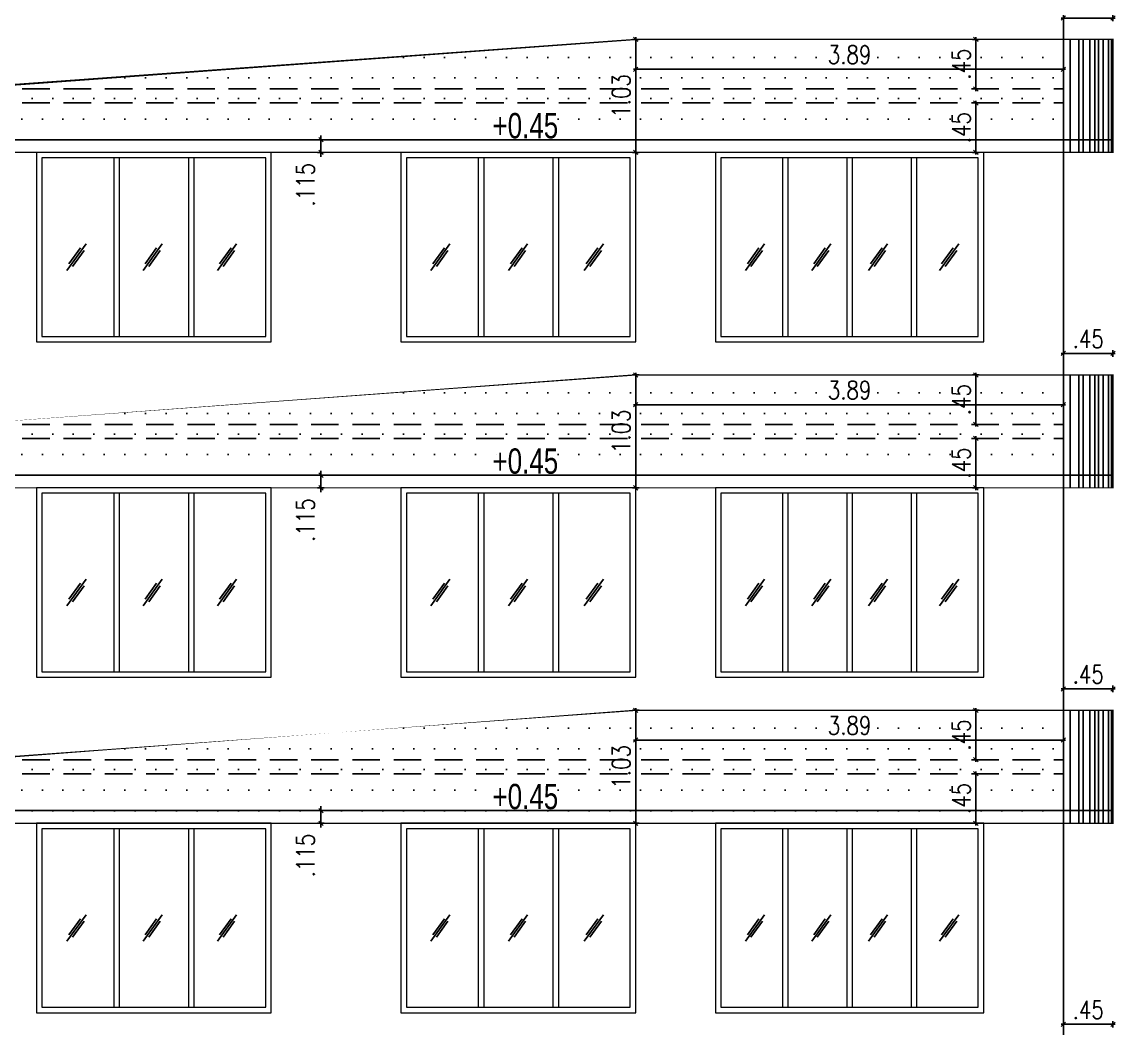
# Model space of a CAD drawing. Header units: inches. Extents: x 14331 to 14549, y 2557 to 2714.
# Drawn here: x 14374.82 to 14384.75, y 2660.7 to 2669.85 of the extents above; entities that cross this region are included whole.
import ezdxf
from ezdxf.enums import TextEntityAlignment as Align

# ---------------------------------------------------------------- set-up
doc = ezdxf.new("R2010")
doc.units = ezdxf.units.IN
doc.header["$LTSCALE"] = 0.25
doc.header["$MEASUREMENT"] = 0
doc.header["$PDMODE"] = 35
doc.linetypes.add('1', pattern=[0])
doc.linetypes.add('DASHEDX2', pattern=[1.5, 1, -0.5])
for name, color, linetype in [('ELE.PROJ.', 1, 'Continuous'), ('GLASS WINDOW', 251, '1'), ('hatch', 251, 'Continuous'), ('proj-internal', 1, 'DASHEDX2'), ('wall', 7, 'Continuous'), ('WORK TEX', 6, 'Continuous'), ('WORKING DIM', 7, 'Continuous')]:
    doc.layers.add(name, color=color, linetype=linetype)
doc.layers.add('WINDOW', color=106, linetype='Continuous', lineweight=13)
doc.styles.add('ARL', font='swisscl_0.ttf')
doc.styles.add('romans', font='romans.shx', dxfattribs={"width": 0.8})
doc.dimstyles.new('121', dxfattribs={"dimscale": 0.1, "dimtxt": 1.65, "dimasz": 0.2, "dimexe": 0.03125, "dimexo": 0.25, "dimgap": 0.5, "dimtad": 1, "dimzin": 4, "dimdsep": 46, "dimtxsty": 'romans', "dimblk1": 'MINITICK', "dimblk2": 'MINITICK', "dimsah": 1, "dimcen": 1, "dimse1": 1, "dimse2": 1, "dimclrd": 252, "dimclre": 256, "dimclrt": 7, "dimadec": 3, "dimazin": 0, "dimtfac": 0.8, "dimtix": 1, "dimtmove": 2, "dimatfit": 3, "dimfxl": 0, "dimtolj": 1, "dimtzin": 3, "dimarcsym": 0})

# ---------------------------------------------------------------- blocks, each defined once
blk = doc.blocks.new('MINITICK')
at = {"color": 7}
for p, q in [((1, 1), (-1, -1)), ((-1, 0), (1, 0)), ((0, -1.5), (0, 1.5))]:
    blk.add_line(p, q, dxfattribs=at)
blk = doc.blocks.new('*D1074')
at = {"layer": 'Defpoints', "color": 0, "transparency": 16777216}
for p in [(14384.2846431736, 2660.731893532889), (14384.2846431736, 2660.537066924356), (14384.7346431736, 2660.537066924356)]:
    blk.add_point(p, dxfattribs=at)
at = {"layer": 'WORKING DIM', "color": 252, "lineweight": -2, "transparency": 16777216}
blk.add_line((14384.7146431736, 2660.731893532889), (14384.3046431736, 2660.731893532889), dxfattribs=at)
at = {"layer": 'WORKING DIM', "color": 252, "lineweight": -2, "transparency": 16777216, "xscale": 0.02, "yscale": 0.02, "zscale": 0.02, "rotation": 180}
blk.add_blockref('MINITICK', (14384.2846431736, 2660.731893532889), dxfattribs=at)
at = {"layer": 'WORKING DIM', "color": 252, "lineweight": -2, "transparency": 16777216, "xscale": 0.02, "yscale": 0.02, "zscale": 0.02}
blk.add_blockref('MINITICK', (14384.7346431736, 2660.731893532889), dxfattribs=at)
at = {"layer": 'WORKING DIM', "color": 7, "transparency": 16777216, "insert": (14384.5096431736, 2660.86439353289), "char_height": 0.165, "attachment_point": 5, "style": 'romans'}
blk.add_mtext('\\A1;.45', dxfattribs=at)
blk = doc.blocks.new('*D1084')
at = {"layer": 'Defpoints', "color": 0, "transparency": 16777216}
for p in [(14384.2846431736, 2663.781926053201), (14384.2846431736, 2663.587099444668), (14384.7346431736, 2663.587099444668)]:
    blk.add_point(p, dxfattribs=at)
at = {"layer": 'WORKING DIM', "color": 252, "lineweight": -2, "transparency": 16777216}
blk.add_line((14384.7146431736, 2663.781926053201), (14384.3046431736, 2663.781926053201), dxfattribs=at)
at = {"layer": 'WORKING DIM', "color": 252, "lineweight": -2, "transparency": 16777216, "xscale": 0.02, "yscale": 0.02, "zscale": 0.02, "rotation": 180}
blk.add_blockref('MINITICK', (14384.2846431736, 2663.781926053201), dxfattribs=at)
at = {"layer": 'WORKING DIM', "color": 252, "lineweight": -2, "transparency": 16777216, "xscale": 0.02, "yscale": 0.02, "zscale": 0.02}
blk.add_blockref('MINITICK', (14384.7346431736, 2663.781926053201), dxfattribs=at)
at = {"layer": 'WORKING DIM', "color": 7, "transparency": 16777216, "insert": (14384.5096431736, 2663.914426053201), "char_height": 0.165, "attachment_point": 5, "style": 'romans'}
blk.add_mtext('\\A1;.45', dxfattribs=at)
blk = doc.blocks.new('*D1085')
at = {"layer": 'Defpoints', "color": 0, "transparency": 16777216}
for p in [(14384.2846431736, 2666.83189353289), (14384.2846431736, 2666.637066924357), (14384.7346431736, 2666.637066924357)]:
    blk.add_point(p, dxfattribs=at)
at = {"layer": 'WORKING DIM', "color": 252, "lineweight": -2, "transparency": 16777216}
blk.add_line((14384.7146431736, 2666.83189353289), (14384.3046431736, 2666.83189353289), dxfattribs=at)
at = {"layer": 'WORKING DIM', "color": 252, "lineweight": -2, "transparency": 16777216, "xscale": 0.02, "yscale": 0.02, "zscale": 0.02, "rotation": 180}
blk.add_blockref('MINITICK', (14384.2846431736, 2666.83189353289), dxfattribs=at)
at = {"layer": 'WORKING DIM', "color": 252, "lineweight": -2, "transparency": 16777216, "xscale": 0.02, "yscale": 0.02, "zscale": 0.02}
blk.add_blockref('MINITICK', (14384.7346431736, 2666.83189353289), dxfattribs=at)
at = {"layer": 'WORKING DIM', "color": 7, "transparency": 16777216, "insert": (14384.5096431736, 2666.96439353289), "char_height": 0.165, "attachment_point": 5, "style": 'romans'}
blk.add_mtext('\\A1;.45', dxfattribs=at)
blk = doc.blocks.new('*D1086')
at = {"layer": 'Defpoints', "color": 0, "transparency": 16777216}
for p in [(14384.2846431736, 2669.88189353289), (14384.2846431736, 2669.687066924357), (14384.7346431736, 2669.687066924357)]:
    blk.add_point(p, dxfattribs=at)
at = {"layer": 'WORKING DIM', "color": 252, "lineweight": -2, "transparency": 16777216}
blk.add_line((14384.7146431736, 2669.88189353289), (14384.3046431736, 2669.88189353289), dxfattribs=at)
at = {"layer": 'WORKING DIM', "color": 252, "lineweight": -2, "transparency": 16777216, "xscale": 0.02, "yscale": 0.02, "zscale": 0.02, "rotation": 180}
blk.add_blockref('MINITICK', (14384.2846431736, 2669.88189353289), dxfattribs=at)
at = {"layer": 'WORKING DIM', "color": 252, "lineweight": -2, "transparency": 16777216, "xscale": 0.02, "yscale": 0.02, "zscale": 0.02}
blk.add_blockref('MINITICK', (14384.7346431736, 2669.88189353289), dxfattribs=at)
at = {"layer": 'WORKING DIM', "color": 7, "transparency": 16777216, "insert": (14384.5096431736, 2670.01439353289), "char_height": 0.165, "attachment_point": 5, "style": 'romans'}
blk.add_mtext('\\A1;.45', dxfattribs=at)
blk = doc.blocks.new('*D1123')
at = {"layer": 'Defpoints', "color": 0, "transparency": 16777216}
for p in [(14383.26757928995, 2663.587099444668), (14383.48889938199, 2663.587099444668), (14383.26757928995, 2663.137099444668)]:
    blk.add_point(p, dxfattribs=at)
at = {"layer": 'WORKING DIM', "color": 252, "lineweight": -2, "transparency": 16777216}
blk.add_line((14383.48889938199, 2663.157099444668), (14383.48889938199, 2663.567099444668), dxfattribs=at)
at = {"layer": 'WORKING DIM', "color": 252, "lineweight": -2, "transparency": 16777216, "xscale": 0.02, "yscale": 0.02, "zscale": 0.02}
for p, rotation in [((14383.48889938199, 2663.587099444668), 90), ((14383.48889938199, 2663.137099444668), 270)]:
    blk.add_blockref('MINITICK', p, dxfattribs=dict(at, rotation=rotation))
at = {"layer": 'WORKING DIM', "color": 7, "transparency": 16777216, "insert": (14383.356399382, 2663.36209944467), "char_height": 0.165, "attachment_point": 5, "rotation": 90, "style": 'romans'}
blk.add_mtext('\\A1;.45', dxfattribs=at)
blk = doc.blocks.new('*D1124')
at = {"layer": 'Defpoints', "color": 0, "transparency": 16777216}
for p in [(14383.77990919449, 2663.010066924357), (14383.48889938199, 2662.560066924358), (14383.77990919449, 2662.560066924358)]:
    blk.add_point(p, dxfattribs=at)
at = {"layer": 'WORKING DIM', "color": 252, "lineweight": -2, "transparency": 16777216}
blk.add_line((14383.48889938199, 2662.990066924358), (14383.48889938199, 2662.580066924358), dxfattribs=at)
at = {"layer": 'WORKING DIM', "color": 252, "lineweight": -2, "transparency": 16777216, "xscale": 0.02, "yscale": 0.02, "zscale": 0.02}
for p, rotation in [((14383.48889938199, 2663.010066924357), 90), ((14383.48889938199, 2662.560066924358), 270)]:
    blk.add_blockref('MINITICK', p, dxfattribs=dict(at, rotation=rotation))
at = {"layer": 'WORKING DIM', "color": 7, "transparency": 16777216, "insert": (14383.356399382, 2662.78506692436), "char_height": 0.165, "attachment_point": 5, "rotation": 90, "style": 'romans'}
blk.add_mtext('\\A1;.45', dxfattribs=at)
blk = doc.blocks.new('*D1128')
at = {"layer": 'Defpoints', "color": 0, "transparency": 16777216}
for p in [(14380.39744805266, 2663.587099444668), (14384.28464317359, 2663.587099444668), (14384.28464317359, 2663.316112823289)]:
    blk.add_point(p, dxfattribs=at)
at = {"layer": 'WORKING DIM', "color": 252, "lineweight": -2, "transparency": 16777216}
blk.add_line((14380.41744805266, 2663.316112823289), (14384.26464317359, 2663.316112823289), dxfattribs=at)
at = {"layer": 'WORKING DIM', "color": 252, "lineweight": -2, "transparency": 16777216, "xscale": 0.02, "yscale": 0.02, "zscale": 0.02, "rotation": 180}
blk.add_blockref('MINITICK', (14380.39744805266, 2663.316112823289), dxfattribs=at)
at = {"layer": 'WORKING DIM', "color": 252, "lineweight": -2, "transparency": 16777216, "xscale": 0.02, "yscale": 0.02, "zscale": 0.02}
blk.add_blockref('MINITICK', (14384.28464317359, 2663.316112823289), dxfattribs=at)
at = {"layer": 'WORKING DIM', "color": 7, "transparency": 16777216, "insert": (14382.34104561313, 2663.448612823289), "char_height": 0.165, "attachment_point": 5, "style": 'romans'}
blk.add_mtext('\\A1;3.89', dxfattribs=at)
blk = doc.blocks.new('*D1131')
at = {"layer": 'Defpoints', "color": 0, "transparency": 16777216}
for p in [(14380.39744805266, 2663.587099444668), (14378.26330171176, 2662.560066924358), (14380.39744805266, 2662.560066924358)]:
    blk.add_point(p, dxfattribs=at)
at = {"layer": 'WORKING DIM', "color": 252, "lineweight": -2, "transparency": 16777216}
blk.add_line((14380.39744805266, 2663.567099444668), (14380.39744805266, 2662.580066924358), dxfattribs=at)
at = {"layer": 'WORKING DIM', "color": 252, "lineweight": -2, "transparency": 16777216, "xscale": 0.02, "yscale": 0.02, "zscale": 0.02}
for p, rotation in [((14380.39744805266, 2663.587099444668), 90), ((14380.39744805266, 2662.560066924358), 270)]:
    blk.add_blockref('MINITICK', p, dxfattribs=dict(at, rotation=rotation))
at = {"layer": 'WORKING DIM', "color": 7, "transparency": 16777216, "insert": (14380.26494805266, 2663.073583184515), "char_height": 0.165, "attachment_point": 5, "rotation": 90, "style": 'romans'}
blk.add_mtext('\\A1;1.03', dxfattribs=at)
blk = doc.blocks.new('*D1133')
at = {"layer": 'Defpoints', "color": 0, "transparency": 16777216}
for p in [(14383.26757928995, 2666.637066924357), (14383.48889938199, 2666.637066924357), (14383.26757928995, 2666.187066924357)]:
    blk.add_point(p, dxfattribs=at)
at = {"layer": 'WORKING DIM', "color": 252, "lineweight": -2, "transparency": 16777216}
blk.add_line((14383.48889938199, 2666.207066924357), (14383.48889938199, 2666.617066924357), dxfattribs=at)
at = {"layer": 'WORKING DIM', "color": 252, "lineweight": -2, "transparency": 16777216, "xscale": 0.02, "yscale": 0.02, "zscale": 0.02}
for p, rotation in [((14383.48889938199, 2666.637066924357), 90), ((14383.48889938199, 2666.187066924357), 270)]:
    blk.add_blockref('MINITICK', p, dxfattribs=dict(at, rotation=rotation))
at = {"layer": 'WORKING DIM', "color": 7, "transparency": 16777216, "insert": (14383.356399382, 2666.412066924359), "char_height": 0.165, "attachment_point": 5, "rotation": 90, "style": 'romans'}
blk.add_mtext('\\A1;.45', dxfattribs=at)
blk = doc.blocks.new('*D1134')
at = {"layer": 'Defpoints', "color": 0, "transparency": 16777216}
for p in [(14383.77990919449, 2666.060034404047), (14383.48889938199, 2665.610034404047), (14383.77990919449, 2665.610034404047)]:
    blk.add_point(p, dxfattribs=at)
at = {"layer": 'WORKING DIM', "color": 252, "lineweight": -2, "transparency": 16777216}
blk.add_line((14383.48889938199, 2666.040034404047), (14383.48889938199, 2665.630034404047), dxfattribs=at)
at = {"layer": 'WORKING DIM', "color": 252, "lineweight": -2, "transparency": 16777216, "xscale": 0.02, "yscale": 0.02, "zscale": 0.02}
for p, rotation in [((14383.48889938199, 2666.060034404047), 90), ((14383.48889938199, 2665.610034404047), 270)]:
    blk.add_blockref('MINITICK', p, dxfattribs=dict(at, rotation=rotation))
at = {"layer": 'WORKING DIM', "color": 7, "transparency": 16777216, "insert": (14383.356399382, 2665.835034404049), "char_height": 0.165, "attachment_point": 5, "rotation": 90, "style": 'romans'}
blk.add_mtext('\\A1;.45', dxfattribs=at)
blk = doc.blocks.new('*D1138')
at = {"layer": 'Defpoints', "color": 0, "transparency": 16777216}
for p in [(14380.39744805266, 2666.637066924357), (14384.28464317359, 2666.637066924357), (14384.28464317359, 2666.366080302978)]:
    blk.add_point(p, dxfattribs=at)
at = {"layer": 'WORKING DIM', "color": 252, "lineweight": -2, "transparency": 16777216}
blk.add_line((14380.41744805266, 2666.366080302978), (14384.26464317359, 2666.366080302978), dxfattribs=at)
at = {"layer": 'WORKING DIM', "color": 252, "lineweight": -2, "transparency": 16777216, "xscale": 0.02, "yscale": 0.02, "zscale": 0.02, "rotation": 180}
blk.add_blockref('MINITICK', (14380.39744805266, 2666.366080302978), dxfattribs=at)
at = {"layer": 'WORKING DIM', "color": 252, "lineweight": -2, "transparency": 16777216, "xscale": 0.02, "yscale": 0.02, "zscale": 0.02}
blk.add_blockref('MINITICK', (14384.28464317359, 2666.366080302978), dxfattribs=at)
at = {"layer": 'WORKING DIM', "color": 7, "transparency": 16777216, "insert": (14382.34104561313, 2666.498580302978), "char_height": 0.165, "attachment_point": 5, "style": 'romans'}
blk.add_mtext('\\A1;3.89', dxfattribs=at)
blk = doc.blocks.new('*D1141')
at = {"layer": 'Defpoints', "color": 0, "transparency": 16777216}
for p in [(14380.39744805266, 2666.637066924357), (14378.26330171176, 2665.610034404047), (14380.39744805266, 2665.610034404047)]:
    blk.add_point(p, dxfattribs=at)
at = {"layer": 'WORKING DIM', "color": 252, "lineweight": -2, "transparency": 16777216}
blk.add_line((14380.39744805266, 2666.617066924357), (14380.39744805266, 2665.630034404047), dxfattribs=at)
at = {"layer": 'WORKING DIM', "color": 252, "lineweight": -2, "transparency": 16777216, "xscale": 0.02, "yscale": 0.02, "zscale": 0.02}
for p, rotation in [((14380.39744805266, 2666.637066924357), 90), ((14380.39744805266, 2665.610034404047), 270)]:
    blk.add_blockref('MINITICK', p, dxfattribs=dict(at, rotation=rotation))
at = {"layer": 'WORKING DIM', "color": 7, "transparency": 16777216, "insert": (14380.26494805266, 2666.123550664204), "char_height": 0.165, "attachment_point": 5, "rotation": 90, "style": 'romans'}
blk.add_mtext('\\A1;1.03', dxfattribs=at)
blk = doc.blocks.new('*D1143')
at = {"layer": 'Defpoints', "color": 0, "transparency": 16777216}
for p in [(14383.26757928995, 2669.687066924357), (14383.48889938199, 2669.687066924357), (14383.26757928995, 2669.237066924357)]:
    blk.add_point(p, dxfattribs=at)
at = {"layer": 'WORKING DIM', "color": 252, "lineweight": -2, "transparency": 16777216}
blk.add_line((14383.48889938199, 2669.257066924357), (14383.48889938199, 2669.667066924357), dxfattribs=at)
at = {"layer": 'WORKING DIM', "color": 252, "lineweight": -2, "transparency": 16777216, "xscale": 0.02, "yscale": 0.02, "zscale": 0.02}
for p, rotation in [((14383.48889938199, 2669.687066924357), 90), ((14383.48889938199, 2669.237066924357), 270)]:
    blk.add_blockref('MINITICK', p, dxfattribs=dict(at, rotation=rotation))
at = {"layer": 'WORKING DIM', "color": 7, "transparency": 16777216, "insert": (14383.356399382, 2669.462066924359), "char_height": 0.165, "attachment_point": 5, "rotation": 90, "style": 'romans'}
blk.add_mtext('\\A1;.45', dxfattribs=at)
blk = doc.blocks.new('*D1144')
at = {"layer": 'Defpoints', "color": 0, "transparency": 16777216}
for p in [(14383.77990919449, 2669.110034404046), (14383.48889938199, 2668.660034404047), (14383.77990919449, 2668.660034404047)]:
    blk.add_point(p, dxfattribs=at)
at = {"layer": 'WORKING DIM', "color": 252, "lineweight": -2, "transparency": 16777216}
blk.add_line((14383.48889938199, 2669.090034404046), (14383.48889938199, 2668.680034404047), dxfattribs=at)
at = {"layer": 'WORKING DIM', "color": 252, "lineweight": -2, "transparency": 16777216, "xscale": 0.02, "yscale": 0.02, "zscale": 0.02}
for p, rotation in [((14383.48889938199, 2669.110034404046), 90), ((14383.48889938199, 2668.660034404047), 270)]:
    blk.add_blockref('MINITICK', p, dxfattribs=dict(at, rotation=rotation))
at = {"layer": 'WORKING DIM', "color": 7, "transparency": 16777216, "insert": (14383.356399382, 2668.885034404049), "char_height": 0.165, "attachment_point": 5, "rotation": 90, "style": 'romans'}
blk.add_mtext('\\A1;.45', dxfattribs=at)
blk = doc.blocks.new('*D1148')
at = {"layer": 'Defpoints', "color": 0, "transparency": 16777216}
for p in [(14380.39744805266, 2669.687066924357), (14384.28464317359, 2669.687066924357), (14384.28464317359, 2669.416080302978)]:
    blk.add_point(p, dxfattribs=at)
at = {"layer": 'WORKING DIM', "color": 252, "lineweight": -2, "transparency": 16777216}
blk.add_line((14380.41744805266, 2669.416080302978), (14384.26464317359, 2669.416080302978), dxfattribs=at)
at = {"layer": 'WORKING DIM', "color": 252, "lineweight": -2, "transparency": 16777216, "xscale": 0.02, "yscale": 0.02, "zscale": 0.02, "rotation": 180}
blk.add_blockref('MINITICK', (14380.39744805266, 2669.416080302978), dxfattribs=at)
at = {"layer": 'WORKING DIM', "color": 252, "lineweight": -2, "transparency": 16777216, "xscale": 0.02, "yscale": 0.02, "zscale": 0.02}
blk.add_blockref('MINITICK', (14384.28464317359, 2669.416080302978), dxfattribs=at)
at = {"layer": 'WORKING DIM', "color": 7, "transparency": 16777216, "insert": (14382.34104561313, 2669.548580302978), "char_height": 0.165, "attachment_point": 5, "style": 'romans'}
blk.add_mtext('\\A1;3.89', dxfattribs=at)
blk = doc.blocks.new('*D1151')
at = {"layer": 'Defpoints', "color": 0, "transparency": 16777216}
for p in [(14380.39744805266, 2669.687066924357), (14378.26330171176, 2668.660034404047), (14380.39744805266, 2668.660034404047)]:
    blk.add_point(p, dxfattribs=at)
at = {"layer": 'WORKING DIM', "color": 252, "lineweight": -2, "transparency": 16777216}
blk.add_line((14380.39744805266, 2669.667066924357), (14380.39744805266, 2668.680034404047), dxfattribs=at)
at = {"layer": 'WORKING DIM', "color": 252, "lineweight": -2, "transparency": 16777216, "xscale": 0.02, "yscale": 0.02, "zscale": 0.02}
for p, rotation in [((14380.39744805266, 2669.687066924357), 90), ((14380.39744805266, 2668.660034404047), 270)]:
    blk.add_blockref('MINITICK', p, dxfattribs=dict(at, rotation=rotation))
at = {"layer": 'WORKING DIM', "color": 7, "transparency": 16777216, "insert": (14380.26494805266, 2669.173550664204), "char_height": 0.165, "attachment_point": 5, "rotation": 90, "style": 'romans'}
blk.add_mtext('\\A1;1.03', dxfattribs=at)
blk = doc.blocks.new('*D1285')
at = {"layer": 'Defpoints', "color": 0, "transparency": 16777216}
for p in [(14377.53635982492, 2662.675066925284), (14377.7357401442, 2662.675066925284), (14377.7357401442, 2662.560066925284)]:
    blk.add_point(p, dxfattribs=at)
at = {"layer": 'WORKING DIM', "color": 252, "lineweight": -2, "transparency": 16777216}
for p, q in [((14377.53635982492, 2662.695066925284), (14377.53635982492, 2662.715066925284)), ((14377.53635982492, 2662.560066925284), (14377.53635982492, 2662.675066925284)), ((14377.53635982492, 2662.540066925284), (14377.53635982492, 2662.520066925284))]:
    blk.add_line(p, q, dxfattribs=at)
at = {"layer": 'WORKING DIM', "color": 252, "lineweight": -2, "transparency": 16777216, "xscale": 0.02, "yscale": 0.02, "zscale": 0.02}
for p, rotation in [((14377.53635982492, 2662.675066925284), 270), ((14377.53635982492, 2662.560066925284), 90)]:
    blk.add_blockref('MINITICK', p, dxfattribs=dict(at, rotation=rotation))
at = {"layer": 'WORKING DIM', "color": 7, "transparency": 16777216, "insert": (14377.39635982492, 2662.266246859132), "char_height": 0.165, "attachment_point": 5, "rotation": 90, "style": 'romans'}
blk.add_mtext('\\A1;.115', dxfattribs=at)
blk = doc.blocks.new('*D1287')
at = {"layer": 'Defpoints', "color": 0, "transparency": 16777216}
for p in [(14377.53635982532, 2665.725034404973), (14377.73574014461, 2665.725034404973), (14377.73574014461, 2665.610034404974)]:
    blk.add_point(p, dxfattribs=at)
at = {"layer": 'WORKING DIM', "color": 252, "lineweight": -2, "transparency": 16777216}
for p, q in [((14377.53635982532, 2665.745034404973), (14377.53635982532, 2665.765034404973)), ((14377.53635982532, 2665.610034404974), (14377.53635982532, 2665.725034404973)), ((14377.53635982532, 2665.590034404974), (14377.53635982532, 2665.570034404974))]:
    blk.add_line(p, q, dxfattribs=at)
at = {"layer": 'WORKING DIM', "color": 252, "lineweight": -2, "transparency": 16777216, "xscale": 0.02, "yscale": 0.02, "zscale": 0.02}
for p, rotation in [((14377.53635982532, 2665.725034404973), 270), ((14377.53635982532, 2665.610034404974), 90)]:
    blk.add_blockref('MINITICK', p, dxfattribs=dict(at, rotation=rotation))
at = {"layer": 'WORKING DIM', "color": 7, "transparency": 16777216, "insert": (14377.39635982532, 2665.316214338821), "char_height": 0.165, "attachment_point": 5, "rotation": 90, "style": 'romans'}
blk.add_mtext('\\A1;.115', dxfattribs=at)
blk = doc.blocks.new('*D1289')
at = {"layer": 'Defpoints', "color": 0, "transparency": 16777216}
for p in [(14377.53635982573, 2668.775034404973), (14377.73574014501, 2668.775034404973), (14377.73574014501, 2668.660034404973)]:
    blk.add_point(p, dxfattribs=at)
at = {"layer": 'WORKING DIM', "color": 252, "lineweight": -2, "transparency": 16777216}
for p, q in [((14377.53635982573, 2668.795034404973), (14377.53635982573, 2668.815034404973)), ((14377.53635982573, 2668.660034404973), (14377.53635982573, 2668.775034404973)), ((14377.53635982573, 2668.640034404973), (14377.53635982573, 2668.620034404973))]:
    blk.add_line(p, q, dxfattribs=at)
at = {"layer": 'WORKING DIM', "color": 252, "lineweight": -2, "transparency": 16777216, "xscale": 0.02, "yscale": 0.02, "zscale": 0.02}
for p, rotation in [((14377.53635982573, 2668.775034404973), 270), ((14377.53635982573, 2668.660034404973), 90)]:
    blk.add_blockref('MINITICK', p, dxfattribs=dict(at, rotation=rotation))
at = {"layer": 'WORKING DIM', "color": 7, "transparency": 16777216, "insert": (14377.39635982573, 2668.366214338821), "char_height": 0.165, "attachment_point": 5, "rotation": 90, "style": 'romans'}
blk.add_mtext('\\A1;.115', dxfattribs=at)

msp = doc.modelspace()

# ---------------------------------------------------------------- hatches: boundary and pattern name
at = {"layer": 'hatch', "true_color": 0xc7b399}
h = msp.add_hatch(dxfattribs=at)
h.set_pattern_fill('DOTS', color=253, scale=3)
h.set_pattern_definition([(0, (-249.3390109957127, 32.52428098757264), (0.09375, 0.1875), [0, -0.1875])])
h.paths.add_polyline_path([(14374.29988707864, 2669.237066924357), (14374.29988707857, 2668.660034404047), (14384.28464317359, 2668.660034404047), (14384.28464317359, 2669.687066924357), (14380.39744805266, 2669.687066924357)])
h = msp.add_hatch(dxfattribs=at)
h.set_pattern_fill('DOTS', color=253, scale=3)
h.set_pattern_definition([(0, (-249.3390109957127, 29.47428098757291), (0.09375, 0.1875), [0, -0.1875])])
h.paths.add_polyline_path([(14374.29988707864, 2666.187066924357), (14374.29988707857, 2665.610034404047), (14384.28464317359, 2665.610034404047), (14384.28464317359, 2666.637066924357), (14380.39744805266, 2666.637066924357)])
h = msp.add_hatch(dxfattribs=at)
h.set_pattern_fill('DOTS', color=253, scale=3)
h.set_pattern_definition([(0, (-249.3390109957127, 26.42431350788365), (0.09375, 0.1875), [0, -0.1875])])
h.paths.add_polyline_path([(14374.29988707864, 2663.137099444668), (14374.29988707857, 2662.560066924358), (14384.28464317359, 2662.560066924358), (14384.28464317359, 2663.587099444668), (14380.39744805266, 2663.587099444668)])

# ---------------------------------------------------------------- linework, layer by layer
at = {"layer": 'ELE.PROJ.', "color": 8}
for p, q in [((14384.34532904058, 2669.687066924357), (14384.34532904058, 2668.656354878824)), ((14384.42341281569, 2669.687066924357), (14384.42341281569, 2668.656354878824)), ((14384.46336216142, 2669.687066924357), (14384.46336216142, 2668.656354878824)), ((14384.52429485922, 2669.687066924357), (14384.52429485922, 2668.656354878824)), ((14384.57045164262, 2669.687066924357), (14384.57045164262, 2668.656354878824)), ((14384.60398285254, 2669.687066924357), (14384.60398285254, 2668.656354878824)), ((14384.64509035502, 2669.687066924357), (14384.64509035502, 2668.656354878824)), ((14384.69374470815, 2669.687066924357), (14384.69374470815, 2668.656354878824)), ((14384.72258092789, 2669.687066924357), (14384.72258092789, 2668.656354878824)), ((14384.34532904058, 2666.637066924357), (14384.34532904058, 2665.606354878824)), ((14384.42341281569, 2666.637066924357), (14384.42341281569, 2665.606354878824)), ((14384.46336216142, 2666.637066924357), (14384.46336216142, 2665.606354878824)), ((14384.52429485922, 2666.637066924357), (14384.52429485922, 2665.606354878824)), ((14384.57045164262, 2666.637066924357), (14384.57045164262, 2665.606354878824)), ((14384.60398285254, 2666.637066924357), (14384.60398285254, 2665.606354878824)), ((14384.64509035502, 2666.637066924357), (14384.64509035502, 2665.606354878824)), ((14384.69374470815, 2666.637066924357), (14384.69374470815, 2665.606354878824)), ((14384.7225809279, 2666.637066924357), (14384.7225809279, 2665.606354878824)), ((14384.34532904058, 2663.587099444668), (14384.34532904058, 2662.556387399135)), ((14384.42341281569, 2663.587099444668), (14384.42341281569, 2662.556387399135)), ((14384.46336216142, 2663.587099444668), (14384.46336216142, 2662.556387399135)), ((14384.52429485922, 2663.587099444668), (14384.52429485922, 2662.556387399135)), ((14384.57045164262, 2663.587099444668), (14384.57045164262, 2662.556387399135)), ((14384.60398285254, 2663.587099444668), (14384.60398285254, 2662.556387399135)), ((14384.64509035502, 2663.587099444668), (14384.64509035502, 2662.556387399135)), ((14384.69374470815, 2663.587099444668), (14384.69374470815, 2662.556387399135)), ((14384.72258092789, 2663.587099444668), (14384.72258092789, 2662.556387399135))]:
    msp.add_line(p, q, dxfattribs=at)
at = {"layer": 'ELE.PROJ.'}
for p, q in [((14384.73464317362, 2668.775034404046), (14374.29988707859, 2668.775034405428)), ((14384.73464317362, 2665.725034404047), (14374.29988707859, 2665.725034405428)), ((14384.73464317362, 2662.675066924357), (14374.29988707859, 2662.675066925739))]:
    msp.add_line(p, q, dxfattribs=at)
at = {"layer": 'ELE.PROJ.', "const_width": 0.012}
for points in [[(14384.7346431736, 2669.687066924357), (14380.39744805266, 2669.687066924357), (14374.29988707865, 2669.237066924357), (14374.29988707857, 2668.660034404047), (14384.7346431736, 2668.660034404047)], [(14384.7346431736, 2666.637066924357), (14380.39744805266, 2666.637066924357), (14374.29988707865, 2666.187066924357), (14374.29988707857, 2665.610034404047), (14384.7346431736, 2665.610034404047)], [(14384.7346431736, 2663.587099444668), (14380.39744805266, 2663.587099444668), (14374.29988707865, 2663.137099444668), (14374.29988707857, 2662.560066924358), (14384.7346431736, 2662.560066924358)]]:
    msp.add_lwpolyline(points, close=True, dxfattribs=at)
at = {"layer": 'GLASS WINDOW', "color": 4, "ltscale": 200}
for p, q in [((14375.40199152037, 2667.82830523579), (14375.22834569002, 2667.586833545818)), ((14375.35142025132, 2667.792237362393), (14375.24644195737, 2667.646254668765)), ((14375.38389525302, 2667.768884112842), (14375.27891695907, 2667.622901419214)), ((14376.09424041231, 2667.82830523579), (14375.92059458196, 2667.586833545818)), ((14376.04366914326, 2667.792237362393), (14375.93869084931, 2667.646254668765)), ((14376.07614414496, 2667.768884112842), (14375.97116585101, 2667.622901419214)), ((14376.77039478734, 2667.82830523579), (14376.59674895699, 2667.586833545818)), ((14376.71982351829, 2667.792237362393), (14376.61484522434, 2667.646254668765)), ((14376.75229851999, 2667.768884112842), (14376.64732022604, 2667.622901419214)), ((14378.70933037123, 2667.82830523579), (14378.53568454088, 2667.586833545818)), ((14378.65875910218, 2667.792237362393), (14378.55378080822, 2667.646254668765)), ((14378.69123410388, 2667.768884112842), (14378.58625580993, 2667.622901419214)), ((14379.41533999552, 2667.82830523579), (14379.24169416517, 2667.586833545818)), ((14379.36476872647, 2667.792237362393), (14379.25979043251, 2667.646254668765)), ((14379.39724372817, 2667.768884112842), (14379.29226543421, 2667.622901419214)), ((14380.10412800914, 2667.82830523579), (14379.93048217879, 2667.586833545818)), ((14380.05355674009, 2667.792237362393), (14379.94857844614, 2667.646254668765)), ((14380.08603174179, 2667.768884112842), (14379.98105344784, 2667.622901419214)), ((14381.56780253809, 2667.82830523579), (14381.39415670774, 2667.586833545818)), ((14381.51723126904, 2667.792237362393), (14381.41225297508, 2667.646254668765)), ((14381.54970627074, 2667.768884112842), (14381.44472797678, 2667.622901419214)), ((14382.17049523389, 2667.82830523579), (14381.99684940354, 2667.586833545818)), ((14382.11992396484, 2667.792237362393), (14382.01494567089, 2667.646254668765)), ((14382.15239896654, 2667.768884112842), (14382.04742067259, 2667.622901419214)), ((14382.6870862441, 2667.82830523579), (14382.51344041376, 2667.586833545818)), ((14382.63651497506, 2667.792237362393), (14382.5315366811, 2667.646254668765)), ((14382.66898997676, 2667.768884112842), (14382.5640116828, 2667.622901419214)), ((14383.33282500688, 2667.82830523579), (14383.15917917653, 2667.586833545818)), ((14383.28225373783, 2667.792237362393), (14383.17727544387, 2667.646254668765)), ((14383.31472873953, 2667.768884112842), (14383.20975044557, 2667.622901419214)), ((14375.40199152037, 2664.77830523579), (14375.22834569002, 2664.536833545818)), ((14376.09424041231, 2664.77830523579), (14375.92059458196, 2664.536833545818)), ((14376.77039478734, 2664.77830523579), (14376.59674895699, 2664.536833545818)), ((14378.70933037123, 2664.77830523579), (14378.53568454088, 2664.536833545818)), ((14379.41533999552, 2664.77830523579), (14379.24169416517, 2664.536833545818)), ((14380.10412800914, 2664.77830523579), (14379.93048217879, 2664.536833545818)), ((14381.56780253809, 2664.77830523579), (14381.39415670774, 2664.536833545818)), ((14382.17049523389, 2664.77830523579), (14381.99684940354, 2664.536833545818)), ((14382.6870862441, 2664.77830523579), (14382.51344041376, 2664.536833545818)), ((14383.33282500688, 2664.77830523579), (14383.15917917653, 2664.536833545818)), ((14375.35142025132, 2664.742237362394), (14375.24644195737, 2664.596254668766)), ((14375.38389525302, 2664.718884112842), (14375.27891695907, 2664.572901419214)), ((14376.04366914326, 2664.742237362394), (14375.93869084931, 2664.596254668766)), ((14376.07614414496, 2664.718884112842), (14375.97116585101, 2664.572901419214)), ((14376.71982351829, 2664.742237362394), (14376.61484522434, 2664.596254668766)), ((14376.75229851999, 2664.718884112842), (14376.64732022604, 2664.572901419214)), ((14378.65875910218, 2664.742237362394), (14378.55378080822, 2664.596254668766)), ((14378.69123410388, 2664.718884112842), (14378.58625580993, 2664.572901419214)), ((14379.36476872647, 2664.742237362394), (14379.25979043251, 2664.596254668766)), ((14379.39724372817, 2664.718884112842), (14379.29226543421, 2664.572901419214)), ((14380.05355674009, 2664.742237362394), (14379.94857844614, 2664.596254668766)), ((14380.08603174179, 2664.718884112842), (14379.98105344784, 2664.572901419214)), ((14381.51723126904, 2664.742237362394), (14381.41225297508, 2664.596254668766)), ((14381.54970627074, 2664.718884112842), (14381.44472797678, 2664.572901419214)), ((14382.11992396484, 2664.742237362394), (14382.01494567089, 2664.596254668766)), ((14382.15239896654, 2664.718884112842), (14382.04742067259, 2664.572901419214)), ((14382.63651497506, 2664.742237362394), (14382.5315366811, 2664.596254668766)), ((14382.66898997676, 2664.718884112842), (14382.5640116828, 2664.572901419214)), ((14383.28225373783, 2664.742237362394), (14383.17727544387, 2664.596254668766)), ((14383.31472873953, 2664.718884112842), (14383.20975044557, 2664.572901419214)), ((14375.40199152037, 2661.728337756101), (14375.22834569002, 2661.486866066129)), ((14375.35142025132, 2661.692269882704), (14375.24644195737, 2661.546287189076)), ((14376.09424041231, 2661.728337756101), (14375.92059458196, 2661.486866066129)), ((14376.04366914326, 2661.692269882704), (14375.93869084931, 2661.546287189076)), ((14376.77039478734, 2661.728337756101), (14376.59674895699, 2661.486866066129)), ((14376.71982351829, 2661.692269882704), (14376.61484522434, 2661.546287189076)), ((14378.70933037123, 2661.728337756101), (14378.53568454088, 2661.486866066129)), ((14378.65875910218, 2661.692269882704), (14378.55378080822, 2661.546287189076)), ((14379.41533999552, 2661.728337756101), (14379.24169416517, 2661.486866066129)), ((14379.36476872647, 2661.692269882704), (14379.25979043251, 2661.546287189076)), ((14380.10412800914, 2661.728337756101), (14379.93048217879, 2661.486866066129)), ((14380.05355674009, 2661.692269882704), (14379.94857844614, 2661.546287189076)), ((14381.56780253809, 2661.728337756101), (14381.39415670774, 2661.486866066129)), ((14381.51723126904, 2661.692269882704), (14381.41225297508, 2661.546287189076)), ((14382.17049523389, 2661.728337756101), (14381.99684940354, 2661.486866066129)), ((14382.11992396484, 2661.692269882704), (14382.01494567089, 2661.546287189076)), ((14382.6870862441, 2661.728337756101), (14382.51344041376, 2661.486866066129)), ((14382.63651497506, 2661.692269882704), (14382.5315366811, 2661.546287189076)), ((14383.33282500688, 2661.728337756101), (14383.15917917653, 2661.486866066129)), ((14383.28225373783, 2661.692269882704), (14383.17727544387, 2661.546287189076)), ((14375.38389525302, 2661.668916633153), (14375.27891695907, 2661.522933939525)), ((14376.07614414496, 2661.668916633153), (14375.97116585101, 2661.522933939525)), ((14376.75229851999, 2661.668916633153), (14376.64732022604, 2661.522933939525)), ((14378.69123410388, 2661.668916633153), (14378.58625580993, 2661.522933939525)), ((14379.39724372817, 2661.668916633153), (14379.29226543421, 2661.522933939525)), ((14380.08603174179, 2661.668916633153), (14379.98105344784, 2661.522933939525)), ((14381.54970627074, 2661.668916633153), (14381.44472797678, 2661.522933939525)), ((14382.15239896654, 2661.668916633153), (14382.04742067259, 2661.522933939525)), ((14382.66898997676, 2661.668916633153), (14382.5640116828, 2661.522933939525)), ((14383.31472873953, 2661.668916633153), (14383.20975044557, 2661.522933939525))]:
    msp.add_line(p, q, dxfattribs=at)
at = {"layer": 'proj-internal', "color": 251}
for p, q in [((14362.44775293539, 2669.237099444668), (14384.28464317359, 2669.237099444668)), ((14362.44775293539, 2669.110066924358), (14384.28464317359, 2669.110066924358)), ((14362.44775293539, 2666.187066924358), (14384.28464317359, 2666.187066924358)), ((14362.44775293539, 2666.060034404047), (14384.28464317359, 2666.060034404047)), ((14362.44775293539, 2663.137066924358), (14384.28464317359, 2663.137066924358)), ((14362.44775293539, 2663.010034404047), (14384.28464317359, 2663.010034404047))]:
    msp.add_line(p, q, dxfattribs=at)
at = {"layer": 'wall'}
msp.add_line((14384.28464317359, 2650.610066924358), (14384.28464317359, 2691.737001883737), dxfattribs=at)
at = {"layer": 'WINDOW'}
for p, q in [((14375.65354561307, 2668.610034404046), (14375.65354561308, 2666.987066924357)), ((14375.70354561307, 2668.610034404046), (14375.70354561307, 2666.987066924357)), ((14376.33159439338, 2668.610034404046), (14376.33159439338, 2666.987066924357)), ((14376.38159439338, 2668.610034404046), (14376.38159439338, 2666.987066924357)), ((14378.96635049206, 2668.610034404046), (14378.96635049206, 2666.987066924357)), ((14379.01635049206, 2668.610034404046), (14379.01635049206, 2666.987066924357)), ((14379.64439927236, 2668.610034404046), (14379.64439927236, 2666.987066924357)), ((14379.69439927236, 2668.610034404046), (14379.69439927236, 2666.987066924357)), ((14381.73128951573, 2668.610034404046), (14381.73128951573, 2666.987066924357)), ((14381.78128951573, 2668.610034404046), (14381.78128951573, 2666.987066924357)), ((14382.31604561313, 2668.610034404046), (14382.31604561313, 2666.987066924357)), ((14382.36604561313, 2668.610034404046), (14382.36604561313, 2666.987066924357)), ((14382.90080171053, 2668.610034404046), (14382.90080171053, 2666.987066924357)), ((14382.95080171053, 2668.610034404046), (14382.95080171053, 2666.987066924357)), ((14375.65354561307, 2665.560034404047), (14375.65354561308, 2663.937066924358)), ((14375.70354561307, 2665.560034404047), (14375.70354561307, 2663.937066924358)), ((14376.33159439338, 2665.560034404047), (14376.33159439338, 2663.937066924358)), ((14376.38159439338, 2665.560034404047), (14376.38159439338, 2663.937066924358)), ((14378.96635049206, 2665.560034404047), (14378.96635049206, 2663.937066924358)), ((14379.01635049206, 2665.560034404047), (14379.01635049206, 2663.937066924358)), ((14379.64439927236, 2665.560034404047), (14379.64439927236, 2663.937066924358)), ((14379.69439927236, 2665.560034404047), (14379.69439927236, 2663.937066924358)), ((14381.73128951573, 2665.560034404047), (14381.73128951573, 2663.937066924358)), ((14381.78128951573, 2665.560034404047), (14381.78128951573, 2663.937066924358)), ((14382.31604561313, 2665.560034404047), (14382.31604561313, 2663.937066924358)), ((14382.36604561313, 2665.560034404047), (14382.36604561313, 2663.937066924358)), ((14382.90080171053, 2665.560034404047), (14382.90080171053, 2663.937066924358)), ((14382.95080171053, 2665.560034404047), (14382.95080171053, 2663.937066924358)), ((14375.65354561307, 2662.510066924357), (14375.65354561308, 2660.887099444668)), ((14375.70354561307, 2662.510066924357), (14375.70354561307, 2660.887099444668)), ((14376.33159439338, 2662.510066924357), (14376.33159439338, 2660.887099444668)), ((14376.38159439338, 2662.510066924357), (14376.38159439338, 2660.887099444668)), ((14378.96635049206, 2662.510066924357), (14378.96635049206, 2660.887099444668)), ((14379.01635049206, 2662.510066924357), (14379.01635049206, 2660.887099444668)), ((14379.64439927236, 2662.510066924357), (14379.64439927236, 2660.887099444668)), ((14379.69439927236, 2662.510066924357), (14379.69439927236, 2660.887099444668)), ((14381.73128951573, 2662.510066924357), (14381.73128951573, 2660.887099444668)), ((14381.78128951573, 2662.510066924357), (14381.78128951573, 2660.887099444668)), ((14382.31604561313, 2662.510066924357), (14382.31604561313, 2660.887099444668)), ((14382.36604561313, 2662.510066924357), (14382.36604561313, 2660.887099444668)), ((14382.90080171053, 2662.510066924357), (14382.90080171053, 2660.887099444668)), ((14382.95080171053, 2662.510066924357), (14382.95080171053, 2660.887099444668))]:
    msp.add_line(p, q, dxfattribs=at)
for points in [[(14374.95049683277, 2666.937066924357), (14377.08464317368, 2666.937066924357), (14377.08464317368, 2668.660034404047), (14374.95049683277, 2668.660034404047)], [(14378.26330171176, 2666.937066924357), (14380.39744805266, 2666.937066924357), (14380.39744805266, 2668.660034404047), (14378.26330171176, 2668.660034404047)], [(14381.12153341833, 2666.937066924357), (14383.56055780793, 2666.937066924357), (14383.56055780793, 2668.660034404047), (14381.12153341833, 2668.660034404047)], [(14375.00049683277, 2666.987066924357), (14377.03464317368, 2666.987066924357), (14377.03464317368, 2668.610034404046), (14375.00049683277, 2668.610034404046)], [(14378.31330171176, 2666.987066924357), (14380.34744805266, 2666.987066924357), (14380.34744805266, 2668.610034404046), (14378.31330171175, 2668.610034404046)], [(14381.17153341833, 2666.987066924357), (14383.51055780793, 2666.987066924357), (14383.51055780793, 2668.610034404046), (14381.17153341832, 2668.610034404046)], [(14374.95049683277, 2663.887066924357), (14377.08464317368, 2663.887066924357), (14377.08464317368, 2665.610034404047), (14374.95049683277, 2665.610034404047)], [(14375.00049683277, 2663.937066924358), (14377.03464317368, 2663.937066924358), (14377.03464317368, 2665.560034404047), (14375.00049683277, 2665.560034404047)], [(14378.26330171176, 2663.887066924357), (14380.39744805266, 2663.887066924357), (14380.39744805266, 2665.610034404047), (14378.26330171176, 2665.610034404047)], [(14378.31330171176, 2663.937066924358), (14380.34744805266, 2663.937066924358), (14380.34744805266, 2665.560034404047), (14378.31330171175, 2665.560034404047)], [(14381.12153341833, 2663.887066924357), (14383.56055780793, 2663.887066924357), (14383.56055780793, 2665.610034404047), (14381.12153341833, 2665.610034404047)], [(14381.17153341833, 2663.937066924358), (14383.51055780793, 2663.937066924358), (14383.51055780793, 2665.560034404047), (14381.17153341832, 2665.560034404047)], [(14374.95049683277, 2660.837099444668), (14377.08464317368, 2660.837099444668), (14377.08464317368, 2662.560066924358), (14374.95049683277, 2662.560066924358)], [(14375.00049683277, 2660.887099444668), (14377.03464317368, 2660.887099444668), (14377.03464317368, 2662.510066924357), (14375.00049683277, 2662.510066924357)], [(14378.26330171176, 2660.837099444668), (14380.39744805266, 2660.837099444668), (14380.39744805266, 2662.560066924358), (14378.26330171176, 2662.560066924358)], [(14378.31330171176, 2660.887099444668), (14380.34744805266, 2660.887099444668), (14380.34744805266, 2662.510066924357), (14378.31330171175, 2662.510066924357)], [(14381.12153341833, 2660.837099444668), (14383.56055780793, 2660.837099444668), (14383.56055780793, 2662.560066924358), (14381.12153341833, 2662.560066924358)], [(14381.17153341833, 2660.887099444668), (14383.51055780793, 2660.887099444668), (14383.51055780793, 2662.510066924357), (14381.17153341832, 2662.510066924357)]]:
    msp.add_lwpolyline(points, close=True, dxfattribs=at)

# ---------------------------------------------------------------- texts
at = {"layer": 'WORK TEX', "color": 7, "style": 'ARL'}
for p in [(14379.42747801699, 2668.903242693774), (14379.42747801699, 2665.853242693775), (14379.42747801699, 2662.803275214085)]:
    msp.add_text('+0.45 ', height=0.23, dxfattribs=at).set_placement(p, align=Align.MIDDLE_CENTER)

# ---------------------------------------------------------------- dimensions: what is measured, and where the dimension line sits
at = {"layer": 'WORKING DIM'}
for base, p1, p2, angle, picture, middle in [((14384.2846431736, 2669.88189353289), (14384.7346431736, 2669.687066924357), (14384.2846431736, 2669.687066924357), 180, '*D1086', (14384.5096431736, 2670.01439353289)), ((14380.39744805266, 2668.660034404047), (14380.39744805266, 2669.687066924357), (14378.26330171176, 2668.660034404047), 90, '*D1151', (14380.26494805266, 2669.173550664204)), ((14383.48889938199, 2669.687066924357), (14383.26757928995, 2669.237066924357), (14383.26757928995, 2669.687066924357), 90, '*D1143', (14383.356399382, 2669.462066924359)), ((14383.48889938199, 2668.660034404047), (14383.77990919449, 2669.110034404046), (14383.77990919449, 2668.660034404047), 90, '*D1144', (14383.356399382, 2668.885034404049)), ((14384.2846431736, 2666.83189353289), (14384.7346431736, 2666.637066924357), (14384.2846431736, 2666.637066924357), 180, '*D1085', (14384.5096431736, 2666.96439353289)), ((14380.39744805266, 2665.610034404047), (14380.39744805266, 2666.637066924357), (14378.26330171176, 2665.610034404047), 90, '*D1141', (14380.26494805266, 2666.123550664204)), ((14383.48889938199, 2666.637066924357), (14383.26757928995, 2666.187066924357), (14383.26757928995, 2666.637066924357), 90, '*D1133', (14383.356399382, 2666.412066924359)), ((14383.48889938199, 2665.610034404047), (14383.77990919449, 2666.060034404047), (14383.77990919449, 2665.610034404047), 90, '*D1134', (14383.356399382, 2665.835034404049)), ((14384.2846431736, 2663.781926053201), (14384.7346431736, 2663.587099444668), (14384.2846431736, 2663.587099444668), 180, '*D1084', (14384.5096431736, 2663.914426053201)), ((14380.39744805266, 2662.560066924358), (14380.39744805266, 2663.587099444668), (14378.26330171176, 2662.560066924358), 90, '*D1131', (14380.26494805266, 2663.073583184515)), ((14383.48889938199, 2663.587099444668), (14383.26757928995, 2663.137099444668), (14383.26757928995, 2663.587099444668), 90, '*D1123', (14383.356399382, 2663.36209944467)), ((14383.48889938199, 2662.560066924358), (14383.77990919449, 2663.010066924357), (14383.77990919449, 2662.560066924358), 90, '*D1124', (14383.356399382, 2662.78506692436)), ((14384.2846431736, 2660.731893532889), (14384.7346431736, 2660.537066924356), (14384.2846431736, 2660.537066924356), 180, '*D1074', (14384.5096431736, 2660.86439353289))]:
    dim = msp.add_linear_dim(base=base, p1=p1, p2=p2, angle=angle, dimstyle='121', override={"dimfxl": 0.18, "dimfxlon": 1}, dxfattribs=at)
    dim.commit()
    dim.dimension.update_dxf_attribs({"geometry": picture, "text_midpoint": middle})
for base, p1, p2, picture, middle in [((14384.28464317359, 2669.416080302978), (14380.39744805266, 2669.687066924357), (14384.28464317359, 2669.687066924357), '*D1148', (14382.34104561313, 2669.548580302978)), ((14384.28464317359, 2666.366080302978), (14380.39744805266, 2666.637066924357), (14384.28464317359, 2666.637066924357), '*D1138', (14382.34104561313, 2666.498580302978)), ((14384.28464317359, 2663.316112823289), (14380.39744805266, 2663.587099444668), (14384.28464317359, 2663.587099444668), '*D1128', (14382.34104561313, 2663.448612823289))]:
    dim = msp.add_linear_dim(base=base, p1=p1, p2=p2, dimstyle='121', override={"dimfxl": 0.18, "dimfxlon": 1}, dxfattribs=at)
    dim.commit()
    dim.dimension.update_dxf_attribs({"geometry": picture, "text_midpoint": middle})
for base, p1, p2, picture, middle in [((14377.53635982573, 2668.775034404973), (14377.73574014501, 2668.660034404973), (14377.73574014501, 2668.775034404973), '*D1289', (14377.39635982573, 2668.366214338821)), ((14377.53635982532, 2665.725034404973), (14377.73574014461, 2665.610034404974), (14377.73574014461, 2665.725034404973), '*D1287', (14377.39635982532, 2665.316214338821)), ((14377.53635982492, 2662.675066925284), (14377.7357401442, 2662.560066925284), (14377.7357401442, 2662.675066925284), '*D1285', (14377.39635982492, 2662.266246859132))]:
    dim = msp.add_linear_dim(base=base, p1=p1, p2=p2, angle=90, text='.115', dimstyle='121', override={"dimfxl": 0.18, "dimfxlon": 1}, dxfattribs=at)
    dim.commit()
    dim.dimension.update_dxf_attribs({"geometry": picture, "text_midpoint": middle, "dimtype": 160})

doc.saveas('drawing.dxf')
